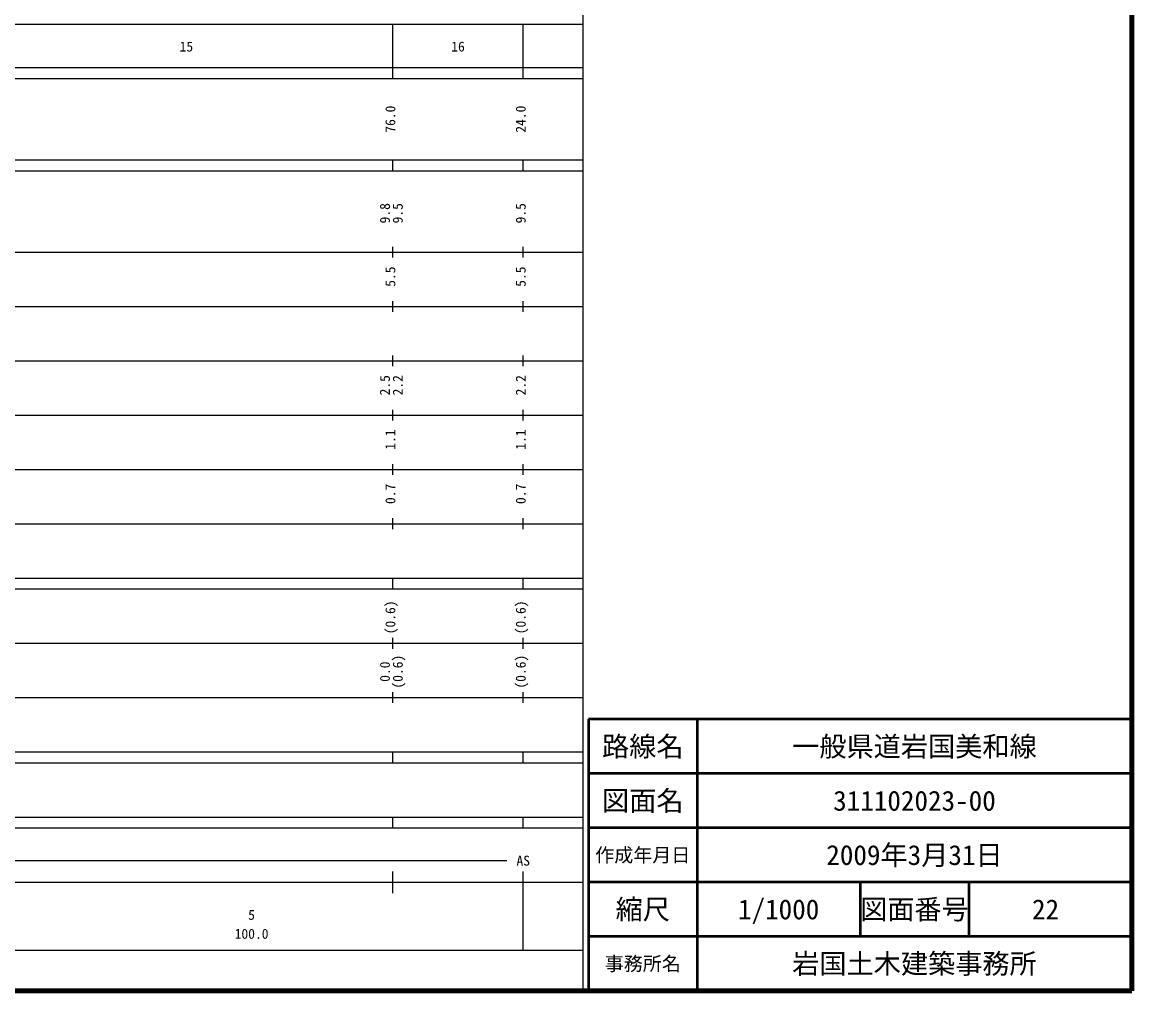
# Model space of a CAD drawing. Units: millimetres on the paper, enlarged 1000 times. Extents: x 40000 to 680000, y 20000 to 380000.
# Drawn here: x 475784 to 680000, y 20000 to 198357 of the extents above; entities that cross this region are included whole.
import ezdxf
from ezdxf.enums import TextEntityAlignment as Align

# ---------------------------------------------------------------- set-up
doc = ezdxf.new("R2010")
doc.units = ezdxf.units.MM
doc.header["$LTSCALE"] = 1000
for name, color, linetype, lineweight in [('M-TTL', 2, 'Continuous', 140), ('M-TTL-BAND', 7, 'Continuous', 25), ('M-TTL-FRAM', 2, 'Continuous', 50), ('M-TTL-LINE', 7, 'Continuous', 50)]:
    doc.layers.add(name, color=color, linetype=linetype, lineweight=lineweight)
doc.layers.add('M-TTL-TXT', color=7, linetype='Continuous')
doc.styles.add('ＭＳ ゴシック', font='')
doc.styles.get('ＭＳ ゴシック').set_extended_font_data('MS Gothic')

msp = doc.modelspace()

# ---------------------------------------------------------------- linework, layer by layer
at = {"layer": 'M-TTL'}
for p, q in [((680000, 20000), (680000, 380000)), ((40000, 20000), (680000, 20000))]:
    msp.add_line(p, q, dxfattribs=at)
at = {"layer": 'M-TTL-BAND'}
for p, q in [((579000, 20000), (579000, 370000)), ((68000, 198000), (579000, 198000)), ((544000, 188000), (544000, 198000)), ((568000, 188000), (568000, 198000)), ((40000, 190000), (579000, 190000)), ((40000, 188000), (579000, 188000)), ((40000, 173000), (579000, 173000)), ((544000, 171000), (544000, 173000)), ((568000, 171000), (568000, 173000)), ((40000, 171000), (579000, 171000)), ((40000, 156000), (579000, 156000)), ((544000, 155000), (544000, 157000)), ((568000, 155000), (568000, 157000)), ((46000, 146000), (579000, 146000)), ((544000, 145000), (544000, 147000)), ((568000, 145000), (568000, 147000)), ((544000, 135000), (544000, 137000)), ((568000, 135000), (568000, 137000)), ((52000, 136000), (579000, 136000)), ((544000, 125000), (544000, 127000)), ((568000, 125000), (568000, 127000)), ((46000, 126000), (579000, 126000)), ((544000, 115000), (544000, 117000)), ((568000, 115000), (568000, 117000)), ((52000, 116000), (579000, 116000)), ((544000, 105000), (544000, 107000)), ((568000, 105000), (568000, 107000)), ((46000, 106000), (579000, 106000)), ((40000, 96000), (579000, 96000)), ((544000, 94000), (544000, 96000)), ((568000, 94000), (568000, 96000)), ((40000, 94000), (579000, 94000)), ((49000, 84000), (579000, 84000)), ((544000, 83000), (544000, 85000)), ((568000, 83000), (568000, 85000)), ((40000, 74000), (579000, 74000)), ((544000, 73000), (544000, 75000)), ((568000, 73000), (568000, 75000)), ((40000, 64000), (579000, 64000)), ((544000, 62000), (544000, 64000)), ((568000, 62000), (568000, 64000)), ((40000, 62000), (579000, 62000)), ((40000, 52000), (579000, 52000)), ((544000, 50000), (544000, 52000)), ((568000, 50000), (568000, 52000)), ((40000, 50000), (579000, 50000)), ((71000, 44000), (565000, 44000)), ((544000, 38000), (544000, 42000)), ((568000, 27500), (568000, 42000)), ((40000, 40000), (579000, 40000)), ((68000, 27500), (579000, 27500))]:
    msp.add_line(p, q, dxfattribs=at)
at = {"layer": 'M-TTL-FRAM'}
for p, q in [((680000, 70000), (580000, 70000)), ((580000, 70000), (580000, 20000))]:
    msp.add_line(p, q, dxfattribs=at)
at = {"layer": 'M-TTL-LINE'}
for p, q in [((600000, 70000), (600000, 20000)), ((680000, 60000), (580000, 60000)), ((680000, 50000), (580000, 50000)), ((680000, 40000), (580000, 40000)), ((630000, 40000), (630000, 30000)), ((650000, 40000), (650000, 30000)), ((680000, 30000), (580000, 30000))]:
    msp.add_line(p, q, dxfattribs=at)

# ---------------------------------------------------------------- texts
at = {"layer": 'M-TTL-BAND', "style": 'ＭＳ ゴシック'}
for s, p in [('15', (506000, 192405)), ('16', (556000, 192405)), ('AS', (568000, 42500)), ('5', (518000, 32523)), ('100.0', (518000, 29033))]:
    msp.add_text(s, height=1833, dxfattribs=at).set_placement(p, align=Align.BOTTOM_CENTER)
for s, p in [('76.0', (545000, 180500)), ('24.0', (569000, 180500)), ('9.8', (544000, 163174)), ('9.5', (546370, 163174)), ('9.5', (569000, 163174)), ('5.5', (545000, 151500)), ('5.5', (569000, 151500)), ('2.5', (544000, 131500)), ('2.2', (546370, 131500)), ('2.2', (569000, 131500)), ('1.1', (545000, 121500)), ('1.1', (569000, 121500)), ('0.7', (545000, 111500)), ('0.7', (569000, 111500)), ('(0.6)', (545000, 88764)), ('(0.6)', (569000, 88764)), ('0.0', (544000, 78764)), ('(0.6)', (546370, 78764)), ('(0.6)', (569000, 78764))]:
    msp.add_text(s, height=1833, rotation=90, dxfattribs=at).set_placement(p, align=Align.BOTTOM_CENTER)
at = {"layer": 'M-TTL-TXT', "style": 'ＭＳ ゴシック'}
for s, height, p in [('路線名', 3666, (590000, 65000)), ('路線名', 3666, (590000, 65000)), ('一般県道岩国美和線', 3666, (640000, 65000)), ('図面名', 3666, (590000, 55000)), ('図面名', 3666, (590000, 55000)), ('311102023-00', 3666, (640000, 55000)), ('2009年3月31日', 3666, (640000, 45000)), ('作成年月日', 2566, (590000, 45000)), ('作成年月日', 2566, (590000, 45000)), ('縮尺', 3666, (590000, 35000)), ('縮尺', 3666, (590000, 35000)), ('1/1000', 3666, (615000, 35000)), ('図面番号', 3666, (640000, 35000)), ('図面番号', 3666, (640000, 35000)), ('22', 3666, (664125, 35000)), ('事務所名', 2566, (590000, 25000)), ('事務所名', 2566, (590000, 25000)), ('岩国土木建築事務所', 3666, (640000, 25000))]:
    msp.add_text(s, height=height, dxfattribs=at).set_placement(p, align=Align.MIDDLE_CENTER)

doc.saveas('drawing.dxf')
